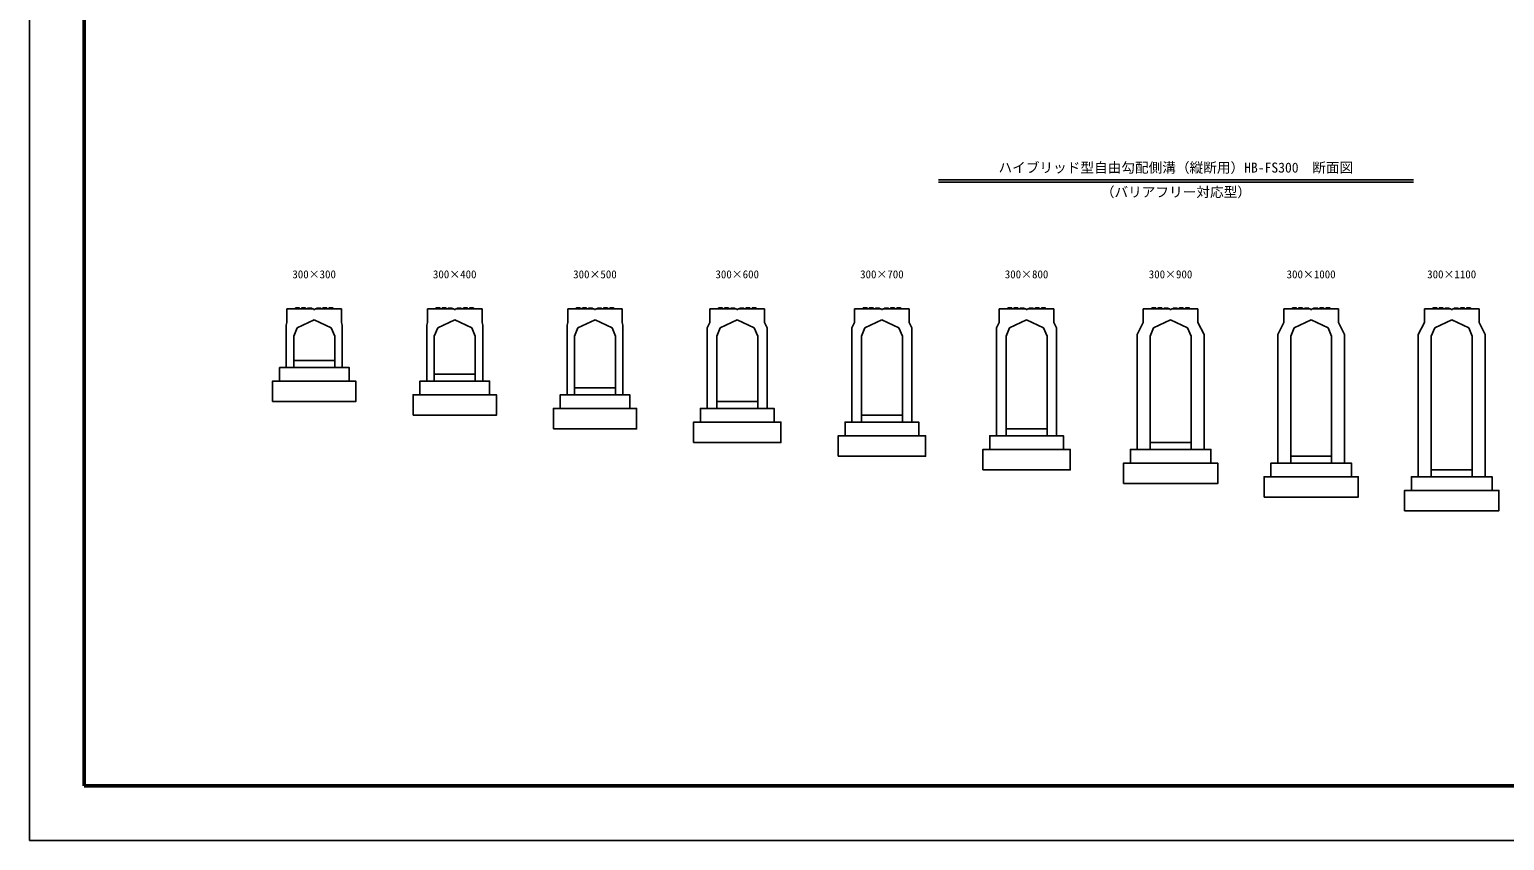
# Model space of a CAD drawing. Units: millimetres, scale not verified. Extents: x -16800 to 16800, y -5940 to 5940.
# Drawn here: x -16800 to -5992, y -5940 to 0 of the extents above; entities that cross this region are included whole.
import ezdxf
from ezdxf.enums import TextEntityAlignment as Align

# ---------------------------------------------------------------- set-up
doc = ezdxf.new("R2010")
doc.units = ezdxf.units.MM
doc.header["$LTSCALE"] = 20
for name, color, linetype, lineweight in [('0-1_Defpoints', 5, 'Continuous', 25), ('0-2_HATCH', 6, 'Continuous', 25), ('0-5_OUTLINE', 3, 'Continuous', 25), ('0-6_TXT', 7, 'Continuous', 25), ('0-7_WAKU', 3, 'Continuous', 25)]:
    doc.layers.add(name, color=color, linetype=linetype, lineweight=lineweight)
doc.styles.add('ＭＳ ゴシック', font='')
doc.styles.get('ＭＳ ゴシック').set_extended_font_data('MS Gothic')

msp = doc.modelspace()

# ---------------------------------------------------------------- linework, layer by layer
at = {"layer": '0-1_Defpoints'}
msp.add_lwpolyline([(-16800, -5940), (0, -5940), (0, 5940), (-16800, 5940)], close=True, dxfattribs=at)
at = {"layer": '0-2_HATCH'}
msp.add_line((-14851.94, -2045.42), (-14850.39, -2038.93), dxfattribs=at)
for points in [[(-14850.39, -2038.93), (-14823.39, -2039.2), (-14821.94, -2045.72)], [(-14806.94, -2045.87), (-14805.39, -2039.38), (-14778.39, -2039.65), (-14776.94, -2046.17)], [(-14761.94, -2046.32), (-14760.39, -2039.83), (-14733.39, -2040.1), (-14731.94, -2046.62)], [(-14665.94, -2046.32), (-14667.49, -2039.83), (-14694.49, -2040.1), (-14695.94, -2046.62)], [(-14620.94, -2045.87), (-14622.49, -2039.38), (-14649.49, -2039.65), (-14650.94, -2046.17)], [(-14575.94, -2045.42), (-14577.49, -2038.93), (-14604.49, -2039.2), (-14605.94, -2045.72)], [(-13821.94, -2045.42), (-13820.39, -2038.93), (-13793.39, -2039.2), (-13791.94, -2045.72)], [(-13776.94, -2045.87), (-13775.39, -2039.38), (-13748.39, -2039.65), (-13746.94, -2046.17)], [(-13731.94, -2046.32), (-13730.39, -2039.83), (-13703.39, -2040.1), (-13701.94, -2046.62)], [(-13635.94, -2046.32), (-13637.49, -2039.83), (-13664.49, -2040.1), (-13665.94, -2046.62)], [(-13590.94, -2045.87), (-13592.49, -2039.38), (-13619.49, -2039.65), (-13620.94, -2046.17)], [(-13545.94, -2045.42), (-13547.49, -2038.93), (-13574.49, -2039.2), (-13575.94, -2045.72)], [(-12794.44, -2045.42), (-12792.89, -2038.93), (-12765.89, -2039.2), (-12764.44, -2045.72)], [(-12749.44, -2045.87), (-12747.89, -2039.38), (-12720.89, -2039.65), (-12719.44, -2046.17)], [(-12704.44, -2046.32), (-12702.89, -2039.83), (-12675.89, -2040.1), (-12674.44, -2046.62)], [(-12608.44, -2046.32), (-12609.99, -2039.83), (-12636.99, -2040.1), (-12638.44, -2046.62)], [(-12563.44, -2045.87), (-12564.99, -2039.38), (-12591.99, -2039.65), (-12593.44, -2046.17)], [(-12518.44, -2045.42), (-12519.99, -2038.93), (-12546.99, -2039.2), (-12548.44, -2045.72)], [(-11751.94, -2045.42), (-11750.39, -2038.93), (-11723.39, -2039.2), (-11721.94, -2045.72)], [(-11706.94, -2045.87), (-11705.39, -2039.38), (-11678.39, -2039.65), (-11676.94, -2046.17)], [(-11661.94, -2046.32), (-11660.39, -2039.83), (-11633.39, -2040.1), (-11631.94, -2046.62)], [(-11565.94, -2046.32), (-11567.49, -2039.83), (-11594.49, -2040.1), (-11595.94, -2046.62)], [(-11520.94, -2045.87), (-11522.49, -2039.38), (-11549.49, -2039.65), (-11550.94, -2046.17)], [(-11475.94, -2045.42), (-11477.49, -2038.93), (-11504.49, -2039.2), (-11505.94, -2045.72)], [(-10691.94, -2045.42), (-10690.39, -2038.93), (-10663.39, -2039.2), (-10661.94, -2045.72)], [(-10646.94, -2045.87), (-10645.39, -2039.38), (-10618.39, -2039.65), (-10616.94, -2046.17)], [(-10601.94, -2046.32), (-10600.39, -2039.83), (-10573.39, -2040.1), (-10571.94, -2046.62)], [(-10505.94, -2046.32), (-10507.49, -2039.83), (-10534.49, -2040.1), (-10535.94, -2046.62)], [(-10460.94, -2045.87), (-10462.49, -2039.38), (-10489.49, -2039.65), (-10490.94, -2046.17)], [(-10415.94, -2045.42), (-10417.49, -2038.93), (-10444.49, -2039.2), (-10445.94, -2045.72)], [(-9631.94, -2045.42), (-9630.39, -2038.93), (-9603.39, -2039.2), (-9601.94, -2045.72)], [(-9586.94, -2045.87), (-9585.39, -2039.38), (-9558.39, -2039.65), (-9556.94, -2046.17)], [(-9541.94, -2046.32), (-9540.39, -2039.83), (-9513.39, -2040.1), (-9511.94, -2046.62)], [(-9445.94, -2046.32), (-9447.49, -2039.83), (-9474.49, -2040.1), (-9475.94, -2046.62)], [(-9400.94, -2045.87), (-9402.49, -2039.38), (-9429.49, -2039.65), (-9430.94, -2046.17)], [(-9355.94, -2045.42), (-9357.49, -2038.93), (-9384.49, -2039.2), (-9385.94, -2045.72)], [(-8576.94, -2045.42), (-8575.39, -2038.93), (-8548.39, -2039.2), (-8546.94, -2045.72)], [(-8531.94, -2045.87), (-8530.39, -2039.38), (-8503.39, -2039.65), (-8501.94, -2046.17)], [(-8486.94, -2046.32), (-8485.39, -2039.83), (-8458.39, -2040.1), (-8456.94, -2046.62)], [(-8390.94, -2046.32), (-8392.49, -2039.83), (-8419.49, -2040.1), (-8420.94, -2046.62)], [(-8345.94, -2045.87), (-8347.49, -2039.38), (-8374.49, -2039.65), (-8375.94, -2046.17)], [(-8300.94, -2045.42), (-8302.49, -2038.93), (-8329.49, -2039.2), (-8330.94, -2045.72)], [(-7546.94, -2045.42), (-7545.39, -2038.93), (-7518.39, -2039.2), (-7516.94, -2045.72)], [(-7501.94, -2045.87), (-7500.39, -2039.38), (-7473.39, -2039.65), (-7471.94, -2046.17)], [(-7456.94, -2046.32), (-7455.39, -2039.83), (-7428.39, -2040.1), (-7426.94, -2046.62)], [(-7360.94, -2046.32), (-7362.49, -2039.83), (-7389.49, -2040.1), (-7390.94, -2046.62)], [(-7315.94, -2045.87), (-7317.49, -2039.38), (-7344.49, -2039.65), (-7345.94, -2046.17)], [(-7270.94, -2045.42), (-7272.49, -2038.93), (-7299.49, -2039.2), (-7300.94, -2045.72)], [(-6516.94, -2045.42), (-6515.39, -2038.94), (-6488.39, -2039.21), (-6486.94, -2045.72)], [(-6471.94, -2045.87), (-6470.39, -2039.39), (-6443.39, -2039.66), (-6441.94, -2046.17)], [(-6426.94, -2046.32), (-6425.39, -2039.84), (-6398.39, -2040.11), (-6396.94, -2046.62)], [(-6330.94, -2046.32), (-6332.49, -2039.84), (-6359.49, -2040.11), (-6360.94, -2046.62)], [(-6285.94, -2045.87), (-6287.49, -2039.39), (-6314.49, -2039.66), (-6315.94, -2046.17)], [(-6240.94, -2045.42), (-6242.49, -2038.94), (-6269.49, -2039.21), (-6270.94, -2045.72)]]:
    msp.add_lwpolyline(points, dxfattribs=at)
at = {"layer": '0-5_OUTLINE'}
for p, q in [((-14913.94, -2044.8), (-14719.93, -2046.74)), ((-14913.94, -2044.8), (-14913.94, -2144.8)), ((-14718.44, -2050), (-14719.94, -2046.74)), ((-14718.44, -2050), (-14709.44, -2050)), ((-14709.44, -2050), (-14707.94, -2046.74)), ((-14513.94, -2044.8), (-14707.94, -2046.74)), ((-14513.94, -2044.8), (-14513.94, -2144.8)), ((-13883.94, -2044.8), (-13883.94, -2144.8)), ((-13883.94, -2044.8), (-13689.93, -2046.74)), ((-13688.44, -2050), (-13689.94, -2046.74)), ((-13688.44, -2050), (-13679.44, -2050)), ((-13679.44, -2050), (-13677.94, -2046.74)), ((-13483.94, -2044.8), (-13677.94, -2046.74)), ((-13483.94, -2044.8), (-13483.94, -2144.8)), ((-12856.44, -2044.8), (-12856.44, -2144.8)), ((-12856.44, -2044.8), (-12662.43, -2046.74)), ((-12660.94, -2050), (-12662.44, -2046.74)), ((-12660.94, -2050), (-12651.94, -2050)), ((-12651.94, -2050), (-12650.44, -2046.74)), ((-12456.44, -2044.8), (-12650.44, -2046.74)), ((-12456.44, -2044.8), (-12456.44, -2144.8)), ((-11813.94, -2044.8), (-11619.93, -2046.74)), ((-11813.94, -2044.8), (-11813.94, -2144.8)), ((-11618.44, -2050), (-11619.94, -2046.74)), ((-11618.44, -2050), (-11609.44, -2050)), ((-11609.44, -2050), (-11607.94, -2046.74)), ((-11607.94, -2046.74), (-11413.94, -2044.8)), ((-11413.94, -2044.8), (-11413.94, -2144.8)), ((-10753.94, -2044.8), (-10559.93, -2046.74)), ((-10753.94, -2044.8), (-10753.94, -2144.8)), ((-10558.44, -2050), (-10559.94, -2046.74)), ((-10558.44, -2050), (-10549.44, -2050)), ((-10549.44, -2050), (-10547.94, -2046.74)), ((-10547.94, -2046.74), (-10353.94, -2044.8)), ((-10353.94, -2044.8), (-10353.94, -2144.8)), ((-9693.94, -2044.8), (-9499.93, -2046.74)), ((-9693.94, -2044.8), (-9693.94, -2144.8)), ((-9498.44, -2050), (-9499.94, -2046.74)), ((-9498.44, -2050), (-9489.44, -2050)), ((-9489.44, -2050), (-9487.94, -2046.74)), ((-9293.94, -2044.8), (-9487.94, -2046.74)), ((-9293.94, -2044.8), (-9293.94, -2144.8)), ((-8638.94, -2044.8), (-8638.94, -2144.8)), ((-8638.94, -2044.8), (-8444.93, -2046.74)), ((-8443.44, -2050), (-8444.94, -2046.74)), ((-8443.44, -2050), (-8434.44, -2050)), ((-8434.44, -2050), (-8432.94, -2046.74)), ((-8238.94, -2044.8), (-8432.94, -2046.74)), ((-8238.94, -2044.8), (-8238.94, -2144.8)), ((-7608.94, -2044.8), (-7414.93, -2046.74)), ((-7413.44, -2050), (-7414.94, -2046.74)), ((-7208.94, -2044.8), (-7402.94, -2046.74)), ((-7208.94, -2044.8), (-7208.94, -2144.8)), ((-6578.94, -2044.8), (-6384.93, -2046.74)), ((-6383.44, -2050), (-6384.94, -2046.74)), ((-6178.94, -2044.8), (-6372.94, -2046.74)), ((-6178.94, -2044.8), (-6178.94, -2144.8)), ((-14918.94, -2164.8), (-14913.94, -2144.8)), ((-14838.8, -2185.43), (-14713.94, -2125.3)), ((-14589.14, -2185.3), (-14713.94, -2125.3)), ((-14513.94, -2144.8), (-14508.94, -2164.8)), ((-13888.94, -2164.8), (-13883.94, -2144.8)), ((-13808.8, -2185.43), (-13683.94, -2125.3)), ((-13559.14, -2185.3), (-13683.94, -2125.3)), ((-13483.94, -2144.8), (-13478.94, -2164.8)), ((-12861.44, -2164.8), (-12856.44, -2144.8)), ((-12781.3, -2185.43), (-12656.44, -2125.3)), ((-12531.64, -2185.3), (-12656.44, -2125.3)), ((-12456.44, -2144.8), (-12451.44, -2164.8)), ((-11738.79, -2185.43), (-11613.94, -2125.3)), ((-11489.14, -2185.3), (-11613.94, -2125.3)), ((-11393.94, -2184.8), (-11413.94, -2144.8)), ((-10753.94, -2144.8), (-10773.94, -2184.8)), ((-10678.79, -2185.43), (-10553.94, -2125.3)), ((-10429.14, -2185.3), (-10553.94, -2125.3)), ((-10333.94, -2184.8), (-10353.94, -2144.8)), ((-9693.94, -2144.8), (-9713.94, -2184.8)), ((-9618.79, -2185.43), (-9493.94, -2125.3)), ((-9369.14, -2185.3), (-9493.94, -2125.3)), ((-9273.94, -2184.8), (-9293.94, -2144.8)), ((-8638.94, -2144.8), (-8683.94, -2234.8)), ((-8438.94, -2125.3), (-8563.8, -2185.43)), ((-8314.14, -2185.3), (-8438.94, -2125.3)), ((-8193.94, -2234.8), (-8238.94, -2144.8)), ((-7408.94, -2125.3), (-7533.8, -2185.43)), ((-7284.14, -2185.3), (-7408.94, -2125.3)), ((-7163.94, -2234.8), (-7208.94, -2144.8)), ((-6378.94, -2125.3), (-6503.79, -2185.43)), ((-6254.14, -2185.3), (-6378.94, -2125.3)), ((-6133.94, -2234.8), (-6178.94, -2144.8)), ((-14918.94, -2164.8), (-14918.94, -2475.3)), ((-14838.8, -2185.43), (-14863.94, -2245.3)), ((-14863.94, -2245.3), (-14863.94, -2475.3)), ((-14589.14, -2185.3), (-14563.94, -2245.3)), ((-14563.94, -2245.3), (-14563.94, -2475.3)), ((-14508.94, -2164.8), (-14508.94, -2475.3)), ((-13888.94, -2164.8), (-13888.94, -2575.3)), ((-13808.8, -2185.43), (-13833.94, -2245.3)), ((-13833.94, -2245.3), (-13833.94, -2575.3)), ((-13559.14, -2185.3), (-13533.94, -2245.3)), ((-13533.94, -2245.3), (-13533.94, -2575.3)), ((-13478.94, -2164.8), (-13478.94, -2575.3)), ((-12861.44, -2164.8), (-12861.44, -2675.3)), ((-12781.3, -2185.43), (-12806.44, -2245.3)), ((-12806.44, -2245.3), (-12806.44, -2675.3)), ((-12531.64, -2185.3), (-12506.44, -2245.3)), ((-12506.44, -2245.3), (-12506.44, -2675.3)), ((-12451.44, -2164.8), (-12451.44, -2675.3)), ((-11738.79, -2185.43), (-11763.94, -2245.3)), ((-11763.94, -2245.3), (-11763.94, -2775.3)), ((-11489.14, -2185.3), (-11463.94, -2245.3)), ((-11463.94, -2245.3), (-11463.94, -2775.3)), ((-11393.94, -2184.8), (-11393.94, -2775.3)), ((-10773.94, -2184.8), (-10773.94, -2875.3)), ((-10678.79, -2185.43), (-10703.94, -2245.3)), ((-10703.94, -2245.3), (-10703.94, -2875.3)), ((-10429.14, -2185.3), (-10403.94, -2245.3)), ((-10403.94, -2245.3), (-10403.94, -2875.3)), ((-10333.94, -2184.8), (-10333.94, -2875.3)), ((-9713.94, -2184.8), (-9713.94, -2975.3)), ((-9618.79, -2185.43), (-9643.94, -2245.3)), ((-9643.94, -2245.3), (-9643.94, -2975.3)), ((-9369.14, -2185.3), (-9343.94, -2245.3)), ((-9343.94, -2245.3), (-9343.94, -2975.3)), ((-9273.94, -2184.8), (-9273.94, -2975.3)), ((-8683.94, -2234.8), (-8683.94, -3075.3)), ((-8563.8, -2185.43), (-8588.94, -2245.3)), ((-8588.94, -2245.3), (-8588.94, -3075.3)), ((-8314.14, -2185.3), (-8288.94, -2245.3)), ((-8288.94, -2245.3), (-8288.94, -3075.3)), ((-8193.94, -2234.8), (-8193.94, -3075.3)), ((-7653.94, -2234.8), (-7653.94, -3175.3)), ((-7533.8, -2185.43), (-7558.94, -2245.3)), ((-7558.94, -2245.3), (-7558.94, -3175.3)), ((-7284.14, -2185.3), (-7258.94, -2245.3)), ((-7258.94, -2245.3), (-7258.94, -3175.3)), ((-7163.94, -2234.8), (-7163.94, -3175.3)), ((-6623.94, -2234.8), (-6623.94, -3275.3)), ((-6503.79, -2185.43), (-6528.94, -2245.3)), ((-6528.94, -2245.3), (-6528.94, -3275.3)), ((-6254.14, -2185.3), (-6228.94, -2245.3)), ((-6228.94, -2245.3), (-6228.94, -3275.3)), ((-6133.94, -2234.8), (-6133.94, -3275.3)), ((-14968.94, -2475.3), (-14968.94, -2575.3)), ((-14918.94, -2475.3), (-14863.94, -2475.3)), ((-14563.94, -2425.3), (-14863.94, -2425.3)), ((-14563.94, -2475.3), (-14508.94, -2475.3)), ((-13888.94, -2575.3), (-13833.94, -2575.3)), ((-13533.94, -2525.3), (-13833.94, -2525.3)), ((-13533.94, -2575.3), (-13478.94, -2575.3)), ((-12861.44, -2675.3), (-12806.44, -2675.3)), ((-12506.44, -2625.3), (-12806.44, -2625.3)), ((-12506.44, -2675.3), (-12451.44, -2675.3)), ((-11833.94, -2775.3), (-11763.94, -2775.3)), ((-11463.94, -2725.3), (-11763.94, -2725.3)), ((-11463.94, -2775.3), (-11393.94, -2775.3)), ((-10773.94, -2875.3), (-10703.94, -2875.3)), ((-10403.94, -2825.3), (-10703.94, -2825.3)), ((-10403.94, -2875.3), (-10333.94, -2875.3)), ((-9713.94, -2975.3), (-9643.94, -2975.3)), ((-9343.94, -2925.3), (-9643.94, -2925.3)), ((-9343.94, -2975.3), (-9273.94, -2975.3)), ((-8288.94, -3025.3), (-8588.94, -3025.3)), ((-8683.94, -3075.3), (-8588.94, -3075.3)), ((-8288.94, -3075.3), (-8193.94, -3075.3)), ((-7258.94, -3125.3), (-7558.94, -3125.3)), ((-7653.94, -3175.3), (-7558.94, -3175.3)), ((-7258.94, -3175.3), (-7163.94, -3175.3)), ((-6228.94, -3225.3), (-6528.94, -3225.3)), ((-6623.94, -3275.3), (-6528.94, -3275.3)), ((-6228.94, -3275.3), (-6133.94, -3275.3))]:
    msp.add_line(p, q, dxfattribs=at)
for points in [[(-7608.94, -2044.8), (-7608.94, -2144.8), (-7653.94, -2234.8)], [(-7413.44, -2050), (-7404.44, -2050), (-7402.94, -2046.74)], [(-6578.94, -2044.8), (-6578.94, -2144.8), (-6623.94, -2234.8)], [(-6383.44, -2050), (-6374.44, -2050), (-6372.94, -2046.74)], [(-11813.94, -2144.8), (-11833.94, -2184.8), (-11833.94, -2775.3)], [(-14458.94, -2575.3), (-14458.94, -2475.3), (-14968.94, -2475.3)], [(-13428.94, -2675.3), (-13428.94, -2575.3), (-13938.94, -2575.3), (-13938.94, -2675.3)], [(-12401.44, -2775.3), (-12401.44, -2675.3), (-12911.44, -2675.3), (-12911.44, -2775.3)], [(-11343.94, -2875.3), (-11343.94, -2775.3), (-11883.94, -2775.3), (-11883.94, -2875.3)], [(-10283.94, -2975.3), (-10283.94, -2875.3), (-10823.94, -2875.3), (-10823.94, -2975.3)], [(-9223.94, -3075.3), (-9223.94, -2975.3), (-9763.94, -2975.3), (-9763.94, -3075.3)], [(-8143.94, -3175.3), (-8143.94, -3075.3), (-8733.94, -3075.3), (-8733.94, -3175.3)], [(-7113.94, -3275.3), (-7113.94, -3175.3), (-7703.94, -3175.3), (-7703.94, -3275.3)], [(-6083.94, -3375.3), (-6083.94, -3275.3), (-6673.94, -3275.3), (-6673.94, -3375.3)]]:
    msp.add_lwpolyline(points, dxfattribs=at)
for points in [[(-15018.94, -2725.3), (-14408.94, -2725.3), (-14408.94, -2575.3), (-15018.94, -2575.3)], [(-13988.94, -2825.3), (-13378.94, -2825.3), (-13378.94, -2675.3), (-13988.94, -2675.3)], [(-12961.44, -2925.3), (-12351.44, -2925.3), (-12351.44, -2775.3), (-12961.44, -2775.3)], [(-11933.94, -3025.3), (-11293.94, -3025.3), (-11293.94, -2875.3), (-11933.94, -2875.3)], [(-10873.94, -3125.3), (-10233.94, -3125.3), (-10233.94, -2975.3), (-10873.94, -2975.3)], [(-9813.94, -3225.3), (-9173.94, -3225.3), (-9173.94, -3075.3), (-9813.94, -3075.3)], [(-8783.94, -3325.3), (-8093.94, -3325.3), (-8093.94, -3175.3), (-8783.94, -3175.3)], [(-7753.94, -3425.3), (-7063.94, -3425.3), (-7063.94, -3275.3), (-7753.94, -3275.3)], [(-6723.94, -3525.3), (-6033.94, -3525.3), (-6033.94, -3375.3), (-6723.94, -3375.3)]]:
    msp.add_lwpolyline(points, close=True, dxfattribs=at)
at = {"layer": '0-6_TXT'}
for p, q in [((-10140.75, -1100), (-6659.25, -1100)), ((-10140.75, -1119.2), (-6659.25, -1119.2))]:
    msp.add_line(p, q, dxfattribs=at)
at = {"layer": '0-7_WAKU', "lineweight": 50}
msp.add_lwpolyline([(-16400, -5540), (-400, -5540), (-400, 5540), (-16400, 5540)], close=True, dxfattribs=at)

# ---------------------------------------------------------------- texts
at = {"layer": '0-6_TXT', "style": 'ＭＳ ゴシック'}
for s, height, p in [('ハイブリッド型自由勾配側溝（縦断用）HB-FS300\u3000断面図', 73.31, (-9700, -1070)), ('（バリアフリー対応型）', 73.31, (-8950, -1249.2)), ('300×300', 58.65, (-14873.94, -1840)), ('300×400', 58.65, (-13843.94, -1840)), ('300×500', 58.65, (-12816.44, -1840)), ('300×600', 58.65, (-11773.94, -1840)), ('300×700', 58.65, (-10713.94, -1840)), ('300×800', 58.65, (-9653.94, -1840)), ('300×900', 58.65, (-8598.94, -1840)), ('300×1000', 58.65, (-7588.94, -1840)), ('300×1100', 58.65, (-6558.94, -1840))]:
    msp.add_text(s, height=height, dxfattribs=at).set_placement(p, align=Align.BOTTOM_LEFT)

doc.saveas('drawing.dxf')
